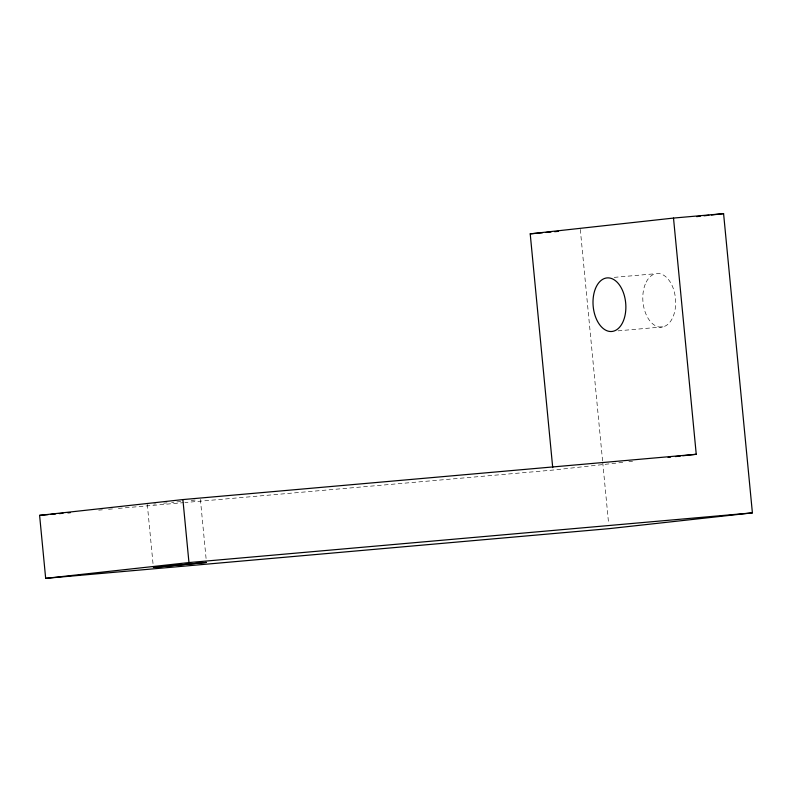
<?xml version="1.0" encoding="UTF-8"?>
<svg xmlns="http://www.w3.org/2000/svg" width="792" height="792" viewBox="0 0 792 792"><rect width="100%" height="100%" fill="white"/><g stroke="black" fill="none" stroke-linecap="round" stroke-linejoin="round"><path stroke-width="0.59" stroke-dasharray="3.96 2.97" d="M622.769 462.38L552.955 470.072L184.863 502.544M628.888 461.706L632.561 461.3M191.199 500.485L195.139 500.069M180.794 501.544L171.597 502.445M163.677 503.187L167.053 502.87M614.226 277.368L655.519 273.725M618.017 330.848L662.963 326.888M98.693 510.147L102.386 509.82M108.544 509.276L113.464 508.84M118.384 508.405L183.635 502.653M153.648 504.068L155.628 503.9M580.298 229.433L602.583 460.924M602.702 462.152L608.632 523.72M200.386 499.356L206.217 559.924M147.302 504.464L153.153 565.102M645.282 284.11A26.898 16.335 85 0 0 658.687 326.928A26.898 16.335 85 0 0 673.744 289.872A26.898 16.335 85 0 0 645.282 284.11"/><path stroke-width="1.19" d="M552.717 467.607L530.214 233.848L673.507 218.067L723.591 213.652L752.4 512.869L609.107 528.65L45.669 578.348L39.6 515.354L182.893 499.574L696.247 454.291L673.507 218.067M696.643 216.622L700.316 216.216M703.989 215.81L708.889 215.266M711.345 214.998L723.591 213.652M668.082 457.39L670.527 457.123M675.428 456.588L680.328 456.043M682.783 455.776L696.247 454.291M45.669 578.348L188.961 562.567L752.4 512.869M530.214 233.848L542.431 232.769M546.094 232.452L550.975 232.016M554.638 231.69L558.311 231.373M39.6 515.354L48.213 514.602M50.678 514.384L55.608 513.949M59.301 513.622L62.994 513.295M67.914 512.86L70.379 512.642M182.893 499.574L188.961 562.567M155.153 567.211L153.361 567.458L206.474 562.419L155.153 567.211M595.485 288.506A26.898 16.335 85 0 0 608.89 331.323A26.898 16.335 85 0 0 623.947 294.268A26.898 16.335 85 0 0 595.485 288.506"/></g></svg>
